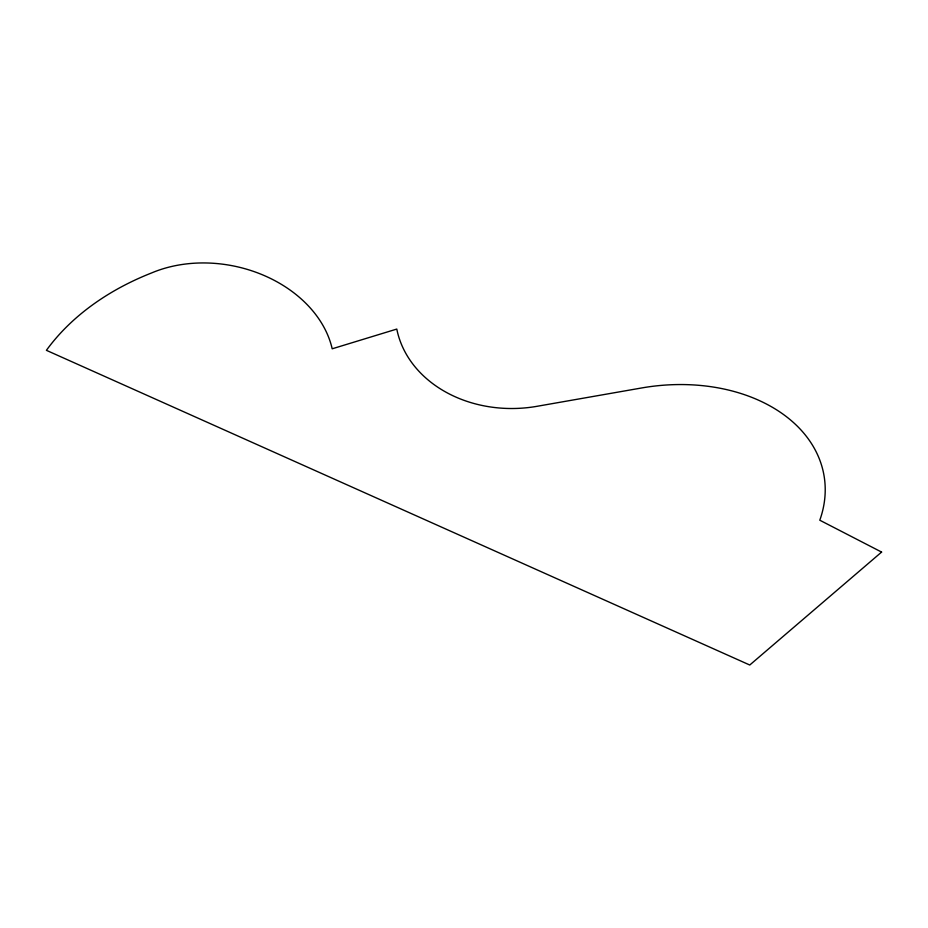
<?xml version="1.0" encoding="UTF-8"?>
<svg xmlns="http://www.w3.org/2000/svg" width="928" height="928" viewBox="0 0 928 928"><rect width="100%" height="100%" fill="white"/><g stroke="black" fill="none" stroke-linecap="round" stroke-linejoin="round"><path stroke-width="1.39" d="M881.6 552.079L749.766 665.016L46.4 350.32A281.752 205.854 5.8 0 1 151.531 272.971A119.028 90.99 11.8 0 1 332.189 348.8L396.79 329.069A119.84 97.707 -3.9 0 0 536.976 406.313L641.654 387.962A163.038 116.441 -9.2 0 1 819.795 520.214L881.6 552.079"/></g></svg>
